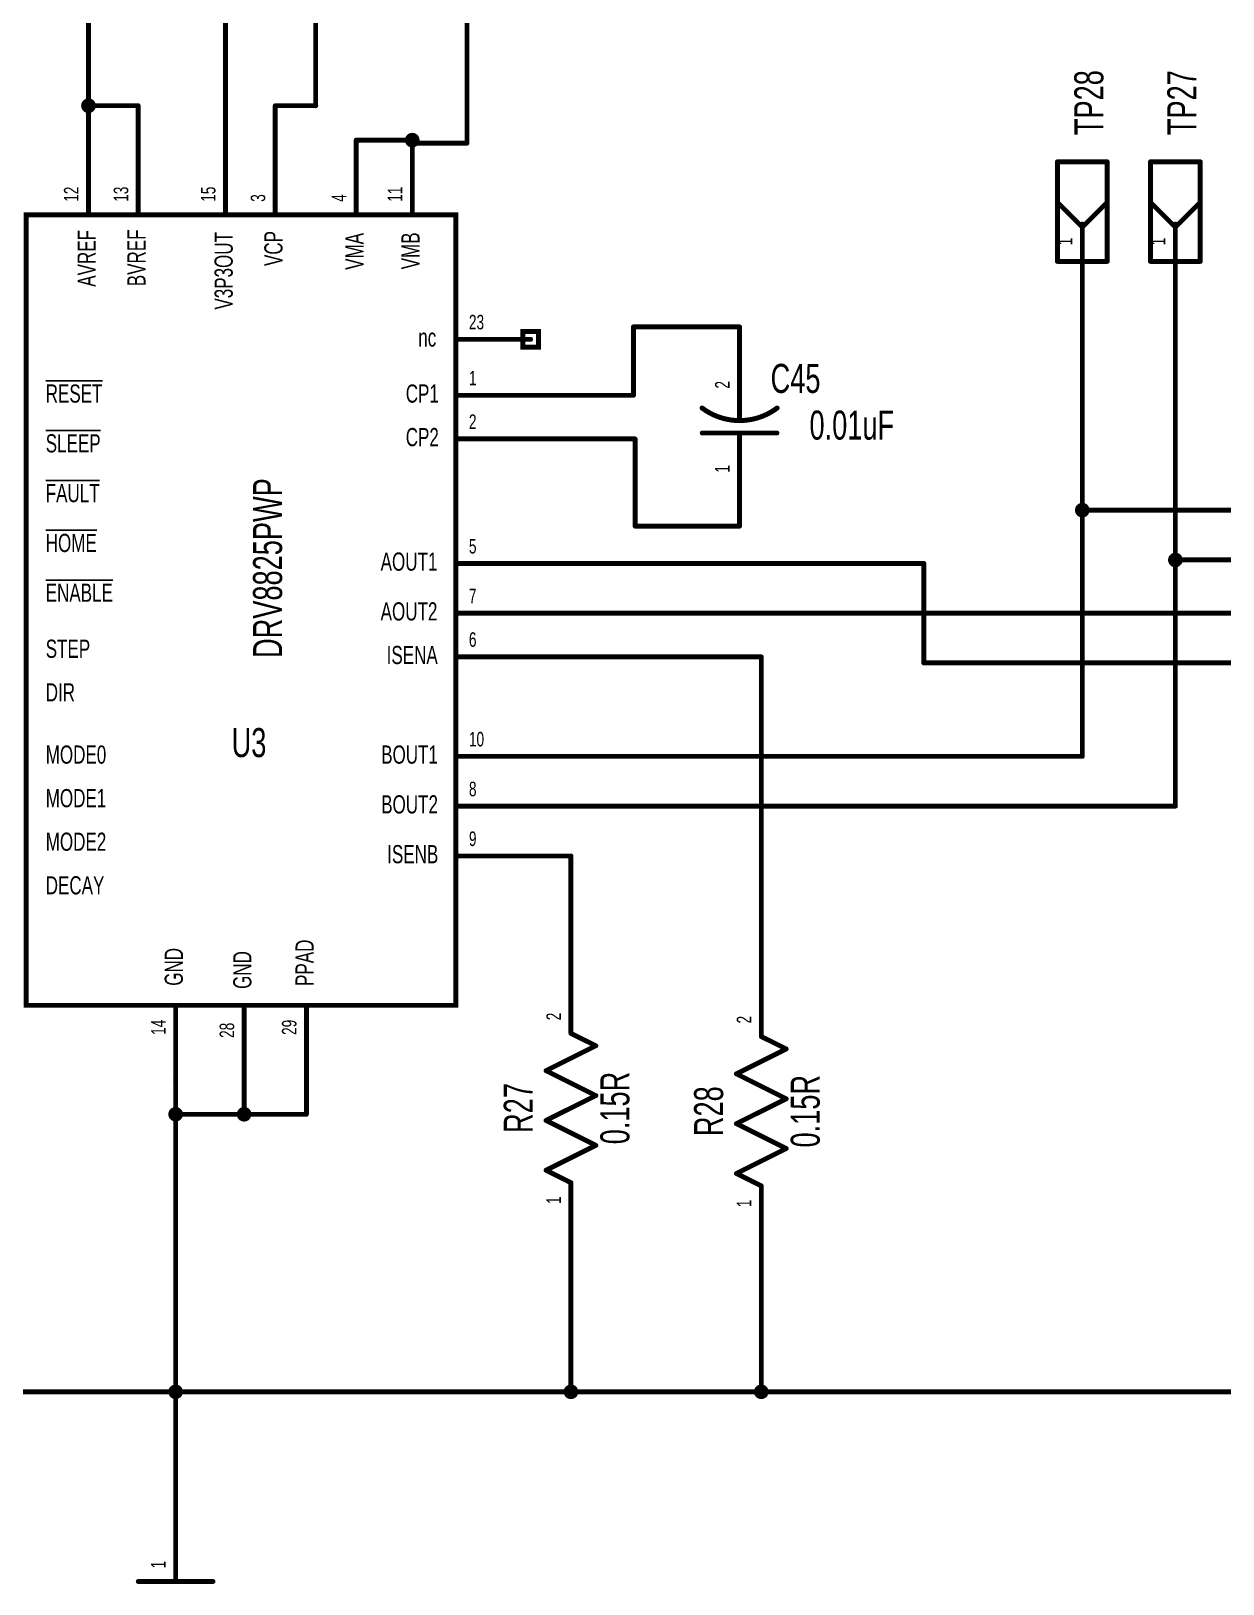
# Model space of a CAD drawing. Extents: x -2.1 to 9.4, y -2 to 6.
# Drawn here: x 2.1 to 4.492, y 0.094 to 3.213 of the extents above; entities that cross this region are included whole.
import ezdxf
from ezdxf.enums import TextEntityAlignment as Align

# ---------------------------------------------------------------- set-up
doc = ezdxf.new("R2010")
doc.units = 0
for name, color, linetype in [('Element', 253, 'CONTINUOUS'), ('Net', 50, 'CONTINUOUS'), ('Pin', 50, 'CONTINUOUS')]:
    doc.layers.add(name, color=color, linetype=linetype)

msp = doc.modelspace()

# ---------------------------------------------------------------- linework, layer by layer
at = {"layer": 'Element', "linetype": 'CONTINUOUS'}
for points, const_width in [([(4.1603, 2.95), (4.2603, 2.95)], 0.0098), ([(4.1603, 2.75), (4.1603, 2.95)], 0.0098), ([(4.2603, 2.95), (4.2603, 2.75)], 0.0098), ([(4.347, 2.95), (4.447, 2.95)], 0.0098), ([(4.347, 2.75), (4.347, 2.95)], 0.0098), ([(4.447, 2.95), (4.447, 2.75)], 0.0098), ([(4.1603, 2.8688), (4.2103, 2.8188)], 0.0098), ([(4.2603, 2.8688), (4.2103, 2.8188)], 0.0098), ([(4.347, 2.8688), (4.397, 2.8188)], 0.0098), ([(4.447, 2.8688), (4.397, 2.8188)], 0.0098), ([(2.0905, 2.8435), (2.953, 2.8435), (2.953, 1.256), (2.0905, 1.256), (2.0905, 2.8435)], 0.0098), ([(4.2103, 2.825), (4.2103, 2.75)], 0.0098), ([(4.397, 2.825), (4.397, 2.75)], 0.0098), ([(4.2603, 2.75), (4.1603, 2.75)], 0.0098), ([(4.447, 2.75), (4.347, 2.75)], 0.0098), ([(3.5224, 2.4304), (3.5224, 2.4684)], 0.0098), ([(3.4472, 2.4555), (3.4538, 2.4509), (3.4607, 2.4467), (3.4678, 2.4429), (3.4752, 2.4396), (3.4828, 2.4368), (3.4905, 2.4345), (3.4984, 2.4327), (3.5063, 2.4314), (3.5144, 2.4306), (3.5224, 2.4304), (3.5305, 2.4306), (3.5385, 2.4314), (3.5465, 2.4327), (3.5544, 2.4345), (3.5621, 2.4368), (3.5697, 2.4396), (3.577, 2.4429), (3.5842, 2.4467), (3.5911, 2.4509), (3.5977, 2.4555)], 0.01), ([(3.5974, 2.4054), (3.4474, 2.4054)], 0.0098), ([(3.5224, 2.3684), (3.5224, 2.4054)], 0.0098), ([(3.2339, 1.1749), (3.1839, 1.1999)], 0.0098), ([(3.616, 1.1685), (3.566, 1.1935)], 0.0098), ([(3.1339, 1.1249), (3.2339, 1.1749)], 0.0098), ([(3.516, 1.1185), (3.616, 1.1685)], 0.0098), ([(3.2339, 1.0749), (3.1339, 1.1249)], 0.0098), ([(3.616, 1.0685), (3.516, 1.1185)], 0.0098), ([(3.1339, 1.0249), (3.2339, 1.0749)], 0.0098), ([(3.516, 1.0185), (3.616, 1.0685)], 0.0098), ([(3.2339, 0.9749), (3.1339, 1.0249)], 0.0098), ([(3.616, 0.9685), (3.516, 1.0185)], 0.0098), ([(3.1339, 0.9249), (3.2339, 0.9749)], 0.0098), ([(3.516, 0.9185), (3.616, 0.9685)], 0.0098), ([(3.1839, 0.8999), (3.1339, 0.9249)], 0.0098), ([(3.566, 0.8935), (3.516, 0.9185)], 0.0098), ([(2.3156, 0.0991), (2.4656, 0.0991)], 0.0098)]:
    msp.add_lwpolyline(points, dxfattribs=dict(at, const_width=const_width))
for points, const_width in [([(4.1578, 2.95, 1), (4.1627, 2.95, 1), (4.1578, 2.95, 1)], 0.0049), ([(4.1578, 2.95, 1), (4.1627, 2.95, 1), (4.1578, 2.95, 1)], 0.0049), ([(4.2578, 2.95, 1), (4.2627, 2.95, 1), (4.2578, 2.95, 1)], 0.0049), ([(4.2578, 2.95, 1), (4.2627, 2.95, 1), (4.2578, 2.95, 1)], 0.0049), ([(4.3446, 2.95, 1), (4.3495, 2.95, 1), (4.3446, 2.95, 1)], 0.0049), ([(4.3446, 2.95, 1), (4.3495, 2.95, 1), (4.3446, 2.95, 1)], 0.0049), ([(4.4446, 2.95, 1), (4.4495, 2.95, 1), (4.4446, 2.95, 1)], 0.0049), ([(4.4446, 2.95, 1), (4.4495, 2.95, 1), (4.4446, 2.95, 1)], 0.0049), ([(4.1578, 2.8688, 1), (4.1627, 2.8688, 1), (4.1578, 2.8688, 1)], 0.0049), ([(4.2578, 2.8688, 1), (4.2627, 2.8688, 1), (4.2578, 2.8688, 1)], 0.0049), ([(4.3446, 2.8688, 1), (4.3495, 2.8688, 1), (4.3446, 2.8688, 1)], 0.0049), ([(4.4446, 2.8688, 1), (4.4495, 2.8688, 1), (4.4446, 2.8688, 1)], 0.0049), ([(4.2078, 2.825, 1), (4.2127, 2.825, 1), (4.2078, 2.825, 1)], 0.0049), ([(4.2078, 2.8188, 1), (4.2127, 2.8188, 1), (4.2078, 2.8188, 1)], 0.0049), ([(4.2078, 2.8188, 1), (4.2127, 2.8188, 1), (4.2078, 2.8188, 1)], 0.0049), ([(4.3946, 2.825, 1), (4.3995, 2.825, 1), (4.3946, 2.825, 1)], 0.0049), ([(4.3946, 2.8188, 1), (4.3995, 2.8188, 1), (4.3946, 2.8188, 1)], 0.0049), ([(4.3946, 2.8188, 1), (4.3995, 2.8188, 1), (4.3946, 2.8188, 1)], 0.0049), ([(4.1578, 2.75, 1), (4.1627, 2.75, 1), (4.1578, 2.75, 1)], 0.0049), ([(4.1578, 2.75, 1), (4.1627, 2.75, 1), (4.1578, 2.75, 1)], 0.0049), ([(4.2078, 2.75, 1), (4.2127, 2.75, 1), (4.2078, 2.75, 1)], 0.0049), ([(4.2578, 2.75, 1), (4.2627, 2.75, 1), (4.2578, 2.75, 1)], 0.0049), ([(4.2578, 2.75, 1), (4.2627, 2.75, 1), (4.2578, 2.75, 1)], 0.0049), ([(4.3446, 2.75, 1), (4.3495, 2.75, 1), (4.3446, 2.75, 1)], 0.0049), ([(4.3446, 2.75, 1), (4.3495, 2.75, 1), (4.3446, 2.75, 1)], 0.0049), ([(4.3946, 2.75, 1), (4.3995, 2.75, 1), (4.3946, 2.75, 1)], 0.0049), ([(4.4446, 2.75, 1), (4.4495, 2.75, 1), (4.4446, 2.75, 1)], 0.0049), ([(4.4446, 2.75, 1), (4.4495, 2.75, 1), (4.4446, 2.75, 1)], 0.0049), ([(3.52, 2.4684, 1), (3.5249, 2.4684, 1), (3.52, 2.4684, 1)], 0.0049), ([(3.4447, 2.4555, 1), (3.4497, 2.4555, 1), (3.4447, 2.4555, 1)], 0.005), ([(3.52, 2.4304, 1), (3.5249, 2.4304, 1), (3.52, 2.4304, 1)], 0.0049), ([(3.5952, 2.4555, 1), (3.6002, 2.4555, 1), (3.5952, 2.4555, 1)], 0.005), ([(3.445, 2.4054, 1), (3.4499, 2.4054, 1), (3.445, 2.4054, 1)], 0.0049), ([(3.52, 2.4054, 1), (3.5249, 2.4054, 1), (3.52, 2.4054, 1)], 0.0049), ([(3.595, 2.4054, 1), (3.5999, 2.4054, 1), (3.595, 2.4054, 1)], 0.0049), ([(3.52, 2.3684, 1), (3.5249, 2.3684, 1), (3.52, 2.3684, 1)], 0.0049), ([(3.1815, 1.1999, 1), (3.1864, 1.1999, 1), (3.1815, 1.1999, 1)], 0.0049), ([(3.5635, 1.1935, 1), (3.5684, 1.1935, 1), (3.5635, 1.1935, 1)], 0.0049), ([(3.2315, 1.1749, 1), (3.2364, 1.1749, 1), (3.2315, 1.1749, 1)], 0.0049), ([(3.2315, 1.1749, 1), (3.2364, 1.1749, 1), (3.2315, 1.1749, 1)], 0.0049), ([(3.6135, 1.1685, 1), (3.6184, 1.1685, 1), (3.6135, 1.1685, 1)], 0.0049), ([(3.6135, 1.1685, 1), (3.6184, 1.1685, 1), (3.6135, 1.1685, 1)], 0.0049), ([(3.1315, 1.1249, 1), (3.1364, 1.1249, 1), (3.1315, 1.1249, 1)], 0.0049), ([(3.1315, 1.1249, 1), (3.1364, 1.1249, 1), (3.1315, 1.1249, 1)], 0.0049), ([(3.5135, 1.1185, 1), (3.5184, 1.1185, 1), (3.5135, 1.1185, 1)], 0.0049), ([(3.5135, 1.1185, 1), (3.5184, 1.1185, 1), (3.5135, 1.1185, 1)], 0.0049), ([(3.2315, 1.0749, 1), (3.2364, 1.0749, 1), (3.2315, 1.0749, 1)], 0.0049), ([(3.2315, 1.0749, 1), (3.2364, 1.0749, 1), (3.2315, 1.0749, 1)], 0.0049), ([(3.6135, 1.0685, 1), (3.6184, 1.0685, 1), (3.6135, 1.0685, 1)], 0.0049), ([(3.6135, 1.0685, 1), (3.6184, 1.0685, 1), (3.6135, 1.0685, 1)], 0.0049), ([(3.1315, 1.0249, 1), (3.1364, 1.0249, 1), (3.1315, 1.0249, 1)], 0.0049), ([(3.1315, 1.0249, 1), (3.1364, 1.0249, 1), (3.1315, 1.0249, 1)], 0.0049), ([(3.5135, 1.0185, 1), (3.5184, 1.0185, 1), (3.5135, 1.0185, 1)], 0.0049), ([(3.5135, 1.0185, 1), (3.5184, 1.0185, 1), (3.5135, 1.0185, 1)], 0.0049), ([(3.2315, 0.9749, 1), (3.2364, 0.9749, 1), (3.2315, 0.9749, 1)], 0.0049), ([(3.2315, 0.9749, 1), (3.2364, 0.9749, 1), (3.2315, 0.9749, 1)], 0.0049), ([(3.6135, 0.9685, 1), (3.6184, 0.9685, 1), (3.6135, 0.9685, 1)], 0.0049), ([(3.6135, 0.9685, 1), (3.6184, 0.9685, 1), (3.6135, 0.9685, 1)], 0.0049), ([(3.1315, 0.9249, 1), (3.1364, 0.9249, 1), (3.1315, 0.9249, 1)], 0.0049), ([(3.1315, 0.9249, 1), (3.1364, 0.9249, 1), (3.1315, 0.9249, 1)], 0.0049), ([(3.1815, 0.8999, 1), (3.1864, 0.8999, 1), (3.1815, 0.8999, 1)], 0.0049), ([(3.5135, 0.9185, 1), (3.5184, 0.9185, 1), (3.5135, 0.9185, 1)], 0.0049), ([(3.5135, 0.9185, 1), (3.5184, 0.9185, 1), (3.5135, 0.9185, 1)], 0.0049), ([(3.5635, 0.8935, 1), (3.5684, 0.8935, 1), (3.5635, 0.8935, 1)], 0.0049), ([(2.3131, 0.0991, 1), (2.318, 0.0991, 1), (2.3131, 0.0991, 1)], 0.0049), ([(2.4631, 0.0991, 1), (2.468, 0.0991, 1), (2.4631, 0.0991, 1)], 0.0049)]:
    msp.add_lwpolyline(points, format="xyb", dxfattribs=dict(at, const_width=const_width))
at = {"layer": 'Net', "linetype": 'CONTINUOUS', "const_width": 0.0098}
for points in [[(2.4905, 4.0986), (2.4905, 2.9935)], [(2.2156, 3.0626), (2.2156, 4.0025)], [(2.9753, 3.7939), (2.9753, 2.9875)], [(2.6717, 3.0626), (2.6717, 3.3434)], [(2.2058, 3.0626), (2.2063, 3.0595), (2.2077, 3.0568), (2.2098, 3.0546), (2.2126, 3.0532), (2.2156, 3.0527), (2.2187, 3.0532), (2.2214, 3.0546), (2.2236, 3.0568), (2.225, 3.0595), (2.2255, 3.0626), (2.225, 3.0656), (2.2236, 3.0683), (2.2214, 3.0705), (2.2187, 3.0719), (2.2156, 3.0724), (2.2126, 3.0719), (2.2098, 3.0705), (2.2077, 3.0683), (2.2063, 3.0656), (2.2058, 3.0626)], [(2.3155, 3.0626), (2.2155, 3.0626)], [(2.2155, 3.0626), (2.2155, 2.9935)], [(2.3155, 2.9935), (2.3155, 3.0626)], [(2.5905, 2.9935), (2.5905, 3.0626)], [(2.5905, 3.0626), (2.6717, 3.0626)], [(2.8655, 2.9935), (2.753, 2.9935)], [(2.8556, 2.9935), (2.8561, 2.9904), (2.8575, 2.9877), (2.8597, 2.9855), (2.8624, 2.9841), (2.8655, 2.9836), (2.8685, 2.9841), (2.8712, 2.9855), (2.8734, 2.9877), (2.8748, 2.9904), (2.8753, 2.9935), (2.8748, 2.9965), (2.8734, 2.9993), (2.8712, 3.0014), (2.8685, 3.0028), (2.8655, 3.0033), (2.8624, 3.0028), (2.8597, 3.0014), (2.8575, 2.9993), (2.8561, 2.9965), (2.8556, 2.9935)], [(2.8655, 2.9875), (2.8655, 2.9935)], [(2.9753, 2.9875), (2.8655, 2.9875)], [(4.2103, 2.675), (4.2103, 1.756)], [(4.397, 2.675), (4.397, 1.656)], [(3.3094, 2.481), (3.3094, 2.6184)], [(3.3094, 2.6184), (3.5224, 2.6184)], [(3.103, 2.481), (3.3094, 2.481)], [(3.3128, 2.3935), (3.103, 2.3935)], [(3.3128, 2.2184), (3.3128, 2.3935)], [(4.2004, 2.2505), (4.2009, 2.2474), (4.2023, 2.2447), (4.2045, 2.2425), (4.2072, 2.2411), (4.2103, 2.2406), (4.2133, 2.2411), (4.2161, 2.2425), (4.2182, 2.2447), (4.2196, 2.2474), (4.2201, 2.2505), (4.2196, 2.2535), (4.2182, 2.2563), (4.2161, 2.2584), (4.2133, 2.2598), (4.2103, 2.2603), (4.2072, 2.2598), (4.2045, 2.2584), (4.2023, 2.2563), (4.2009, 2.2535), (4.2004, 2.2505)], [(7.1162, 2.2505), (4.2103, 2.2505)], [(3.5224, 2.2184), (3.3128, 2.2184)], [(4.3872, 2.1505), (4.3877, 2.1474), (4.3891, 2.1447), (4.3912, 2.1425), (4.394, 2.1411), (4.397, 2.1406), (4.4001, 2.1411), (4.4028, 2.1425), (4.405, 2.1447), (4.4064, 2.1474), (4.4069, 2.1505), (4.4064, 2.1535), (4.405, 2.1563), (4.4028, 2.1584), (4.4001, 2.1598), (4.397, 2.1603), (4.394, 2.1598), (4.3912, 2.1584), (4.3891, 2.1563), (4.3877, 2.1535), (4.3872, 2.1505)], [(7.1162, 2.1505), (4.397, 2.1505)], [(3.8921, 2.1435), (3.103, 2.1435)], [(3.8921, 1.9437), (3.8921, 2.1435)], [(4.588, 2.0435), (3.103, 2.0435)], [(3.103, 1.956), (3.566, 1.956)], [(3.566, 1.956), (3.566, 1.3435)], [(4.7869, 1.9437), (3.8921, 1.9437)], [(4.2103, 1.756), (3.103, 1.756)], [(4.397, 1.656), (3.103, 1.656)], [(3.103, 1.556), (3.1839, 1.556)], [(3.1839, 1.556), (3.1839, 1.3499)], [(2.3906, 1.106), (2.3906, 0.2491)], [(2.528, 1.0373), (2.528, 1.0997)], [(2.653, 1.0373), (2.653, 1.1057)], [(2.3807, 1.0373), (2.3812, 1.0343), (2.3826, 1.0316), (2.3848, 1.0294), (2.3875, 1.028), (2.3906, 1.0275), (2.3936, 1.028), (2.3963, 1.0294), (2.3985, 1.0316), (2.3999, 1.0343), (2.4004, 1.0373), (2.3999, 1.0404), (2.3985, 1.0431), (2.3963, 1.0453), (2.3936, 1.0467), (2.3906, 1.0472), (2.3875, 1.0467), (2.3848, 1.0453), (2.3826, 1.0431), (2.3812, 1.0404), (2.3807, 1.0373)], [(2.3906, 1.0373), (2.528, 1.0373)], [(2.5181, 1.0373), (2.5186, 1.0343), (2.52, 1.0316), (2.5222, 1.0294), (2.5249, 1.028), (2.528, 1.0275), (2.531, 1.028), (2.5338, 1.0294), (2.5359, 1.0316), (2.5373, 1.0343), (2.5378, 1.0373), (2.5373, 1.0404), (2.5359, 1.0431), (2.5338, 1.0453), (2.531, 1.0467), (2.528, 1.0472), (2.5249, 1.0467), (2.5222, 1.0453), (2.52, 1.0431), (2.5186, 1.0404), (2.5181, 1.0373)], [(2.528, 1.0373), (2.653, 1.0373)], [(3.1839, 0.48), (3.1839, 0.7499)], [(3.566, 0.48), (3.566, 0.7435)], [(1.1854, 0.48), (2.3906, 0.48)], [(2.3807, 0.48), (2.3812, 0.477), (2.3826, 0.4743), (2.3848, 0.4721), (2.3875, 0.4707), (2.3906, 0.4702), (2.3936, 0.4707), (2.3963, 0.4721), (2.3985, 0.4743), (2.3999, 0.477), (2.4004, 0.48), (2.3999, 0.4831), (2.3985, 0.4858), (2.3963, 0.488), (2.3936, 0.4894), (2.3906, 0.4899), (2.3875, 0.4894), (2.3848, 0.488), (2.3826, 0.4858), (2.3812, 0.4831), (2.3807, 0.48)], [(2.3807, 0.48), (2.3812, 0.477), (2.3826, 0.4743), (2.3848, 0.4721), (2.3875, 0.4707), (2.3906, 0.4702), (2.3936, 0.4707), (2.3963, 0.4721), (2.3985, 0.4743), (2.3999, 0.477), (2.4004, 0.48), (2.3999, 0.4831), (2.3985, 0.4858), (2.3963, 0.488), (2.3936, 0.4894), (2.3906, 0.4899), (2.3875, 0.4894), (2.3848, 0.488), (2.3826, 0.4858), (2.3812, 0.4831), (2.3807, 0.48)], [(2.3906, 0.48), (3.1839, 0.48)], [(3.1741, 0.48), (3.1746, 0.477), (3.176, 0.4743), (3.1781, 0.4721), (3.1809, 0.4707), (3.1839, 0.4702), (3.187, 0.4707), (3.1897, 0.4721), (3.1919, 0.4743), (3.1933, 0.477), (3.1938, 0.48), (3.1933, 0.4831), (3.1919, 0.4858), (3.1897, 0.488), (3.187, 0.4894), (3.1839, 0.4899), (3.1809, 0.4894), (3.1781, 0.488), (3.176, 0.4858), (3.1746, 0.4831), (3.1741, 0.48)], [(3.1839, 0.48), (3.566, 0.48)], [(3.5561, 0.48), (3.5566, 0.477), (3.558, 0.4743), (3.5602, 0.4721), (3.5629, 0.4707), (3.566, 0.4702), (3.569, 0.4707), (3.5717, 0.4721), (3.5739, 0.4743), (3.5753, 0.477), (3.5758, 0.48), (3.5753, 0.4831), (3.5739, 0.4858), (3.5717, 0.488), (3.569, 0.4894), (3.566, 0.4899), (3.5629, 0.4894), (3.5602, 0.488), (3.558, 0.4858), (3.5566, 0.4831), (3.5561, 0.48)], [(3.566, 0.48), (6.8607, 0.48)]]:
    msp.add_lwpolyline(points, dxfattribs=at)
at = {"layer": 'Net', "linetype": 'CONTINUOUS', "const_width": 0.0049}
for points in [[(2.2033, 3.0626, 1), (2.2083, 3.0626, 1), (2.2033, 3.0626, 1)], [(2.213, 3.0626, 1), (2.2179, 3.0626, 1), (2.213, 3.0626, 1)], [(2.213, 3.0626, 1), (2.2179, 3.0626, 1), (2.213, 3.0626, 1)], [(2.2132, 3.0626, 1), (2.2181, 3.0626, 1), (2.2132, 3.0626, 1)], [(2.313, 3.0626, 1), (2.3179, 3.0626, 1), (2.313, 3.0626, 1)], [(2.313, 3.0626, 1), (2.3179, 3.0626, 1), (2.313, 3.0626, 1)], [(2.588, 3.0626, 1), (2.5929, 3.0626, 1), (2.588, 3.0626, 1)], [(2.588, 3.0626, 1), (2.5929, 3.0626, 1), (2.588, 3.0626, 1)], [(2.6692, 3.0626, 1), (2.6742, 3.0626, 1), (2.6692, 3.0626, 1)], [(2.6692, 3.0626, 1), (2.6742, 3.0626, 1), (2.6692, 3.0626, 1)], [(2.213, 2.9935, 1), (2.2179, 2.9935, 1), (2.213, 2.9935, 1)], [(2.313, 2.9935, 1), (2.3179, 2.9935, 1), (2.313, 2.9935, 1)], [(2.488, 2.9935, 1), (2.4929, 2.9935, 1), (2.488, 2.9935, 1)], [(2.588, 2.9935, 1), (2.5929, 2.9935, 1), (2.588, 2.9935, 1)], [(2.7505, 2.9935, 1), (2.7554, 2.9935, 1), (2.7505, 2.9935, 1)], [(2.8532, 2.9935, 1), (2.8581, 2.9935, 1), (2.8532, 2.9935, 1)], [(2.863, 2.9935, 1), (2.8679, 2.9935, 1), (2.863, 2.9935, 1)], [(2.863, 2.9935, 1), (2.8679, 2.9935, 1), (2.863, 2.9935, 1)], [(2.863, 2.9875, 1), (2.8679, 2.9875, 1), (2.863, 2.9875, 1)], [(2.863, 2.9875, 1), (2.8679, 2.9875, 1), (2.863, 2.9875, 1)], [(2.9729, 2.9875, 1), (2.9778, 2.9875, 1), (2.9729, 2.9875, 1)], [(2.9729, 2.9875, 1), (2.9778, 2.9875, 1), (2.9729, 2.9875, 1)], [(4.2078, 2.675, 1), (4.2127, 2.675, 1), (4.2078, 2.675, 1)], [(4.3946, 2.675, 1), (4.3995, 2.675, 1), (4.3946, 2.675, 1)], [(3.3069, 2.6184, 1), (3.3119, 2.6184, 1), (3.3069, 2.6184, 1)], [(3.3069, 2.6184, 1), (3.3119, 2.6184, 1), (3.3069, 2.6184, 1)], [(3.52, 2.6184, 1), (3.5249, 2.6184, 1), (3.52, 2.6184, 1)], [(3.1005, 2.481, 1), (3.1054, 2.481, 1), (3.1005, 2.481, 1)], [(3.3069, 2.481, 1), (3.3119, 2.481, 1), (3.3069, 2.481, 1)], [(3.3069, 2.481, 1), (3.3119, 2.481, 1), (3.3069, 2.481, 1)], [(3.1005, 2.3935, 1), (3.1054, 2.3935, 1), (3.1005, 2.3935, 1)], [(3.3103, 2.3935, 1), (3.3152, 2.3935, 1), (3.3103, 2.3935, 1)], [(3.3103, 2.3935, 1), (3.3152, 2.3935, 1), (3.3103, 2.3935, 1)], [(4.198, 2.2505, 1), (4.2029, 2.2505, 1), (4.198, 2.2505, 1)], [(4.2078, 2.2505, 1), (4.2127, 2.2505, 1), (4.2078, 2.2505, 1)], [(3.3103, 2.2184, 1), (3.3152, 2.2184, 1), (3.3103, 2.2184, 1)], [(3.3103, 2.2184, 1), (3.3152, 2.2184, 1), (3.3103, 2.2184, 1)], [(3.52, 2.2184, 1), (3.5249, 2.2184, 1), (3.52, 2.2184, 1)], [(4.3847, 2.1505, 1), (4.3896, 2.1505, 1), (4.3847, 2.1505, 1)], [(4.3946, 2.1505, 1), (4.3995, 2.1505, 1), (4.3946, 2.1505, 1)], [(3.1005, 2.1435, 1), (3.1054, 2.1435, 1), (3.1005, 2.1435, 1)], [(3.8896, 2.1435, 1), (3.8946, 2.1435, 1), (3.8896, 2.1435, 1)], [(3.8896, 2.1435, 1), (3.8946, 2.1435, 1), (3.8896, 2.1435, 1)], [(3.1005, 2.0435, 1), (3.1054, 2.0435, 1), (3.1005, 2.0435, 1)], [(3.1005, 1.956, 1), (3.1054, 1.956, 1), (3.1005, 1.956, 1)], [(3.5635, 1.956, 1), (3.5684, 1.956, 1), (3.5635, 1.956, 1)], [(3.5635, 1.956, 1), (3.5684, 1.956, 1), (3.5635, 1.956, 1)], [(3.8896, 1.9437, 1), (3.8946, 1.9437, 1), (3.8896, 1.9437, 1)], [(3.8896, 1.9437, 1), (3.8946, 1.9437, 1), (3.8896, 1.9437, 1)], [(3.1005, 1.756, 1), (3.1054, 1.756, 1), (3.1005, 1.756, 1)], [(4.2078, 1.756, 1), (4.2127, 1.756, 1), (4.2078, 1.756, 1)], [(4.2078, 1.756, 1), (4.2127, 1.756, 1), (4.2078, 1.756, 1)], [(3.1005, 1.656, 1), (3.1054, 1.656, 1), (3.1005, 1.656, 1)], [(4.3946, 1.656, 1), (4.3995, 1.656, 1), (4.3946, 1.656, 1)], [(4.3946, 1.656, 1), (4.3995, 1.656, 1), (4.3946, 1.656, 1)], [(3.1005, 1.556, 1), (3.1054, 1.556, 1), (3.1005, 1.556, 1)], [(3.1815, 1.556, 1), (3.1864, 1.556, 1), (3.1815, 1.556, 1)], [(3.1815, 1.556, 1), (3.1864, 1.556, 1), (3.1815, 1.556, 1)], [(3.1815, 1.3499, 1), (3.1864, 1.3499, 1), (3.1815, 1.3499, 1)], [(3.5635, 1.3435, 1), (3.5684, 1.3435, 1), (3.5635, 1.3435, 1)], [(2.3881, 1.106, 1), (2.393, 1.106, 1), (2.3881, 1.106, 1)], [(2.5255, 1.0997, 1), (2.5304, 1.0997, 1), (2.5255, 1.0997, 1)], [(2.6505, 1.1057, 1), (2.6554, 1.1057, 1), (2.6505, 1.1057, 1)], [(2.3783, 1.0373, 1), (2.3832, 1.0373, 1), (2.3783, 1.0373, 1)], [(2.3881, 1.0373, 1), (2.393, 1.0373, 1), (2.3881, 1.0373, 1)], [(2.5157, 1.0373, 1), (2.5206, 1.0373, 1), (2.5157, 1.0373, 1)], [(2.5255, 1.0373, 1), (2.5304, 1.0373, 1), (2.5255, 1.0373, 1)], [(2.5255, 1.0373, 1), (2.5304, 1.0373, 1), (2.5255, 1.0373, 1)], [(2.5255, 1.0373, 1), (2.5304, 1.0373, 1), (2.5255, 1.0373, 1)], [(2.6505, 1.0373, 1), (2.6554, 1.0373, 1), (2.6505, 1.0373, 1)], [(2.6505, 1.0373, 1), (2.6554, 1.0373, 1), (2.6505, 1.0373, 1)], [(3.1815, 0.7499, 1), (3.1864, 0.7499, 1), (3.1815, 0.7499, 1)], [(3.5635, 0.7435, 1), (3.5684, 0.7435, 1), (3.5635, 0.7435, 1)], [(2.3783, 0.48, 1), (2.3832, 0.48, 1), (2.3783, 0.48, 1)], [(2.3783, 0.48, 1), (2.3832, 0.48, 1), (2.3783, 0.48, 1)], [(2.3881, 0.48, 1), (2.393, 0.48, 1), (2.3881, 0.48, 1)], [(2.3881, 0.48, 1), (2.393, 0.48, 1), (2.3881, 0.48, 1)], [(3.1716, 0.48, 1), (3.1765, 0.48, 1), (3.1716, 0.48, 1)], [(3.1815, 0.48, 1), (3.1864, 0.48, 1), (3.1815, 0.48, 1)], [(3.1815, 0.48, 1), (3.1864, 0.48, 1), (3.1815, 0.48, 1)], [(3.1815, 0.48, 1), (3.1864, 0.48, 1), (3.1815, 0.48, 1)], [(3.5537, 0.48, 1), (3.5586, 0.48, 1), (3.5537, 0.48, 1)], [(3.5635, 0.48, 1), (3.5684, 0.48, 1), (3.5635, 0.48, 1)], [(3.5635, 0.48, 1), (3.5684, 0.48, 1), (3.5635, 0.48, 1)], [(3.5635, 0.48, 1), (3.5684, 0.48, 1), (3.5635, 0.48, 1)], [(2.3881, 0.2491, 1), (2.393, 0.2491, 1), (2.3881, 0.2491, 1)]]:
    msp.add_lwpolyline(points, format="xyb", dxfattribs=at)
at = {"layer": 'Pin', "linetype": 'CONTINUOUS', "const_width": 0.0098}
for points in [[(2.2155, 2.8435), (2.2155, 2.9935)], [(2.3155, 2.8435), (2.3155, 2.9935)], [(2.4905, 2.8435), (2.4905, 2.9935)], [(2.5905, 2.8435), (2.5905, 2.9935)], [(2.753, 2.8435), (2.753, 2.9935)], [(2.8655, 2.8435), (2.8655, 2.9935)], [(4.2103, 2.825), (4.2103, 2.675)], [(4.397, 2.825), (4.397, 2.675)], [(3.5224, 2.4684), (3.5224, 2.6184)], [(2.953, 2.5935), (3.103, 2.5935)], [(3.0872, 2.6092), (3.1187, 2.6092), (3.1187, 2.5777), (3.0872, 2.5777), (3.0872, 2.6092)], [(2.953, 2.481), (3.103, 2.481)], [(2.953, 2.3935), (3.103, 2.3935)], [(3.5224, 2.3684), (3.5224, 2.2184)], [(2.953, 2.1435), (3.103, 2.1435)], [(2.953, 2.0435), (3.103, 2.0435)], [(2.953, 1.956), (3.103, 1.956)], [(2.953, 1.756), (3.103, 1.756)], [(2.953, 1.656), (3.103, 1.656)], [(2.953, 1.556), (3.103, 1.556)], [(3.1839, 1.1999), (3.1839, 1.3499)], [(3.566, 1.1935), (3.566, 1.3435)], [(2.3905, 1.256), (2.3905, 1.106)], [(2.528, 1.2497), (2.528, 1.0997)], [(2.653, 1.2557), (2.653, 1.1057)], [(3.1839, 0.8999), (3.1839, 0.7499)], [(3.566, 0.8935), (3.566, 0.7435)], [(2.3906, 0.0991), (2.3906, 0.2491)]]:
    msp.add_lwpolyline(points, dxfattribs=at)
at = {"layer": 'Pin', "linetype": 'CONTINUOUS', "const_width": 0.0049}
for points in [[(2.213, 2.9935, 1), (2.2179, 2.9935, 1), (2.213, 2.9935, 1)], [(2.313, 2.9935, 1), (2.3179, 2.9935, 1), (2.313, 2.9935, 1)], [(2.488, 2.9935, 1), (2.4929, 2.9935, 1), (2.488, 2.9935, 1)], [(2.588, 2.9935, 1), (2.5929, 2.9935, 1), (2.588, 2.9935, 1)], [(2.7505, 2.9935, 1), (2.7554, 2.9935, 1), (2.7505, 2.9935, 1)], [(2.863, 2.9935, 1), (2.8679, 2.9935, 1), (2.863, 2.9935, 1)], [(2.213, 2.8435, 1), (2.2179, 2.8435, 1), (2.213, 2.8435, 1)], [(2.313, 2.8435, 1), (2.3179, 2.8435, 1), (2.313, 2.8435, 1)], [(2.488, 2.8435, 1), (2.4929, 2.8435, 1), (2.488, 2.8435, 1)], [(2.588, 2.8435, 1), (2.5929, 2.8435, 1), (2.588, 2.8435, 1)], [(2.7505, 2.8435, 1), (2.7554, 2.8435, 1), (2.7505, 2.8435, 1)], [(2.863, 2.8435, 1), (2.8679, 2.8435, 1), (2.863, 2.8435, 1)], [(4.2078, 2.825, 1), (4.2127, 2.825, 1), (4.2078, 2.825, 1)], [(4.3946, 2.825, 1), (4.3995, 2.825, 1), (4.3946, 2.825, 1)], [(4.2078, 2.675, 1), (4.2127, 2.675, 1), (4.2078, 2.675, 1)], [(4.3946, 2.675, 1), (4.3995, 2.675, 1), (4.3946, 2.675, 1)], [(3.52, 2.6184, 1), (3.5249, 2.6184, 1), (3.52, 2.6184, 1)], [(2.9505, 2.5935, 1), (2.9554, 2.5935, 1), (2.9505, 2.5935, 1)], [(3.1005, 2.5935, 1), (3.1054, 2.5935, 1), (3.1005, 2.5935, 1)], [(2.9505, 2.481, 1), (2.9554, 2.481, 1), (2.9505, 2.481, 1)], [(3.1005, 2.481, 1), (3.1054, 2.481, 1), (3.1005, 2.481, 1)], [(3.52, 2.4684, 1), (3.5249, 2.4684, 1), (3.52, 2.4684, 1)], [(2.9505, 2.3935, 1), (2.9554, 2.3935, 1), (2.9505, 2.3935, 1)], [(3.1005, 2.3935, 1), (3.1054, 2.3935, 1), (3.1005, 2.3935, 1)], [(3.52, 2.3684, 1), (3.5249, 2.3684, 1), (3.52, 2.3684, 1)], [(3.52, 2.2184, 1), (3.5249, 2.2184, 1), (3.52, 2.2184, 1)], [(2.9505, 2.1435, 1), (2.9554, 2.1435, 1), (2.9505, 2.1435, 1)], [(3.1005, 2.1435, 1), (3.1054, 2.1435, 1), (3.1005, 2.1435, 1)], [(2.9505, 2.0435, 1), (2.9554, 2.0435, 1), (2.9505, 2.0435, 1)], [(3.1005, 2.0435, 1), (3.1054, 2.0435, 1), (3.1005, 2.0435, 1)], [(2.9505, 1.956, 1), (2.9554, 1.956, 1), (2.9505, 1.956, 1)], [(3.1005, 1.956, 1), (3.1054, 1.956, 1), (3.1005, 1.956, 1)], [(2.9505, 1.756, 1), (2.9554, 1.756, 1), (2.9505, 1.756, 1)], [(3.1005, 1.756, 1), (3.1054, 1.756, 1), (3.1005, 1.756, 1)], [(2.9505, 1.656, 1), (2.9554, 1.656, 1), (2.9505, 1.656, 1)], [(3.1005, 1.656, 1), (3.1054, 1.656, 1), (3.1005, 1.656, 1)], [(2.9505, 1.556, 1), (2.9554, 1.556, 1), (2.9505, 1.556, 1)], [(3.1005, 1.556, 1), (3.1054, 1.556, 1), (3.1005, 1.556, 1)], [(3.1815, 1.3499, 1), (3.1864, 1.3499, 1), (3.1815, 1.3499, 1)], [(3.5635, 1.3435, 1), (3.5684, 1.3435, 1), (3.5635, 1.3435, 1)], [(2.388, 1.256, 1), (2.3929, 1.256, 1), (2.388, 1.256, 1)], [(2.5255, 1.2497, 1), (2.5304, 1.2497, 1), (2.5255, 1.2497, 1)], [(2.6505, 1.2557, 1), (2.6554, 1.2557, 1), (2.6505, 1.2557, 1)], [(3.1815, 1.1999, 1), (3.1864, 1.1999, 1), (3.1815, 1.1999, 1)], [(3.5635, 1.1935, 1), (3.5684, 1.1935, 1), (3.5635, 1.1935, 1)], [(2.388, 1.106, 1), (2.3929, 1.106, 1), (2.388, 1.106, 1)], [(2.5255, 1.0997, 1), (2.5304, 1.0997, 1), (2.5255, 1.0997, 1)], [(2.6505, 1.1057, 1), (2.6554, 1.1057, 1), (2.6505, 1.1057, 1)], [(3.1815, 0.8999, 1), (3.1864, 0.8999, 1), (3.1815, 0.8999, 1)], [(3.5635, 0.8935, 1), (3.5684, 0.8935, 1), (3.5635, 0.8935, 1)], [(3.1815, 0.7499, 1), (3.1864, 0.7499, 1), (3.1815, 0.7499, 1)], [(3.5635, 0.7435, 1), (3.5684, 0.7435, 1), (3.5635, 0.7435, 1)], [(2.3881, 0.2491, 1), (2.393, 0.2491, 1), (2.3881, 0.2491, 1)], [(2.3881, 0.0991, 1), (2.393, 0.0991, 1), (2.3881, 0.0991, 1)]]:
    msp.add_lwpolyline(points, format="xyb", dxfattribs=at)

# ---------------------------------------------------------------- texts
at = {"layer": 'Element', "width": 0.7}
for s, p in [('TP28', (4.27, 3.0688)), ('TP27', (4.4567, 3.0688)), ('DRV8825PWP', (2.6217, 2.1341)), ('R27', (3.1249, 1.0499)), ('R28', (3.5069, 1.0435))]:
    msp.add_text(s, height=0.0583, rotation=90, dxfattribs=at).set_placement(p, align=Align.BOTTOM_CENTER)
for s, p in [('C45', (3.6347, 2.4684)), ('0.01uF', (3.7477, 2.3746))]:
    msp.add_text(s, height=0.0583, dxfattribs=at).set_placement(p, align=Align.BOTTOM_CENTER)
msp.add_text('U3', height=0.0583, dxfattribs=at).set_placement((2.5029, 1.7371), align=Align.BOTTOM_LEFT)
for p in [(3.243, 1.0499), (3.625, 1.0435)]:
    msp.add_text('0.15R', height=0.0583, rotation=90, dxfattribs=at).set_placement(p, align=Align.TOP_CENTER)
at = {"layer": 'Pin', "width": 0.7}
for s, height, p in [('12', 0.0292, (2.1663, 2.8697)), ('13', 0.0292, (2.2663, 2.8697)), ('15', 0.0292, (2.4413, 2.8697)), ('3', 0.0292, (2.5413, 2.8697)), ('4', 0.0292, (2.7038, 2.8697)), ('11', 0.0292, (2.8163, 2.8697)), ('AVREF', 0.0365, (2.1936, 2.6991)), ('BVREF', 0.0365, (2.2936, 2.7002)), ('V3P3OUT', 0.0365, (2.4686, 2.6532)), ('VCP', 0.0365, (2.5686, 2.7407)), ('VMA', 0.0365, (2.7311, 2.733)), ('VMB', 0.0365, (2.8436, 2.7341)), ('1', 0.0292, (4.1611, 2.7824)), ('1', 0.0292, (4.3478, 2.7824)), ('2', 0.0292, (3.4732, 2.4946)), ('1', 0.0292, (3.4732, 2.3257)), ('PPAD', 0.0365, (2.6311, 1.2951)), ('GND', 0.0365, (2.3686, 1.2954)), ('GND', 0.0365, (2.5061, 1.2891)), ('14', 0.0292, (2.3413, 1.1969)), ('28', 0.0292, (2.4788, 1.1907)), ('29', 0.0292, (2.6038, 1.1967)), ('2', 0.0292, (3.1347, 1.2261)), ('2', 0.0292, (3.5168, 1.2197)), ('1', 0.0292, (3.1347, 0.8572)), ('1', 0.0292, (3.5168, 0.8508)), ('1', 0.0292, (2.3413, 0.1253))]:
    msp.add_text(s, height=height, rotation=90, dxfattribs=at).set_placement(p, align=Align.TOP_LEFT)
for s, height, p in [('23', 0.0292, (2.9792, 2.6427)), ('nc', 0.0365, (2.8775, 2.6154)), ('1', 0.0292, (2.9792, 2.5302)), ('%%oRESET', 0.0365, (2.1298, 2.5029)), ('CP1', 0.0365, (2.8524, 2.5029)), ('2', 0.0292, (2.9792, 2.4427)), ('%%oSLEEP', 0.0365, (2.1298, 2.4029)), ('CP2', 0.0365, (2.8524, 2.4154)), ('%%oFAULT', 0.0365, (2.1298, 2.3029)), ('%%oHOME', 0.0365, (2.1298, 2.2029)), ('5', 0.0292, (2.9792, 2.1927)), ('AOUT1', 0.0365, (2.802, 2.1654)), ('%%oENABLE', 0.0365, (2.1298, 2.1029)), ('7', 0.0292, (2.9792, 2.0927)), ('AOUT2', 0.0365, (2.802, 2.0654)), ('6', 0.0292, (2.9792, 2.0052)), ('STEP', 0.0365, (2.1298, 1.9904)), ('ISENA', 0.0365, (2.8141, 1.9779)), ('DIR', 0.0365, (2.1298, 1.9029)), ('MODE0', 0.0365, (2.1298, 1.7779)), ('BOUT1', 0.0365, (2.8031, 1.7779)), ('10', 0.0292, (2.9792, 1.8052)), ('MODE1', 0.0365, (2.1298, 1.6904)), ('8', 0.0292, (2.9792, 1.7052)), ('BOUT2', 0.0365, (2.8031, 1.6779)), ('MODE2', 0.0365, (2.1298, 1.6029)), ('9', 0.0292, (2.9792, 1.6052)), ('ISENB', 0.0365, (2.8152, 1.5779)), ('DECAY', 0.0365, (2.1298, 1.5154))]:
    msp.add_text(s, height=height, dxfattribs=at).set_placement(p, align=Align.TOP_LEFT)

doc.saveas('drawing.dxf')
